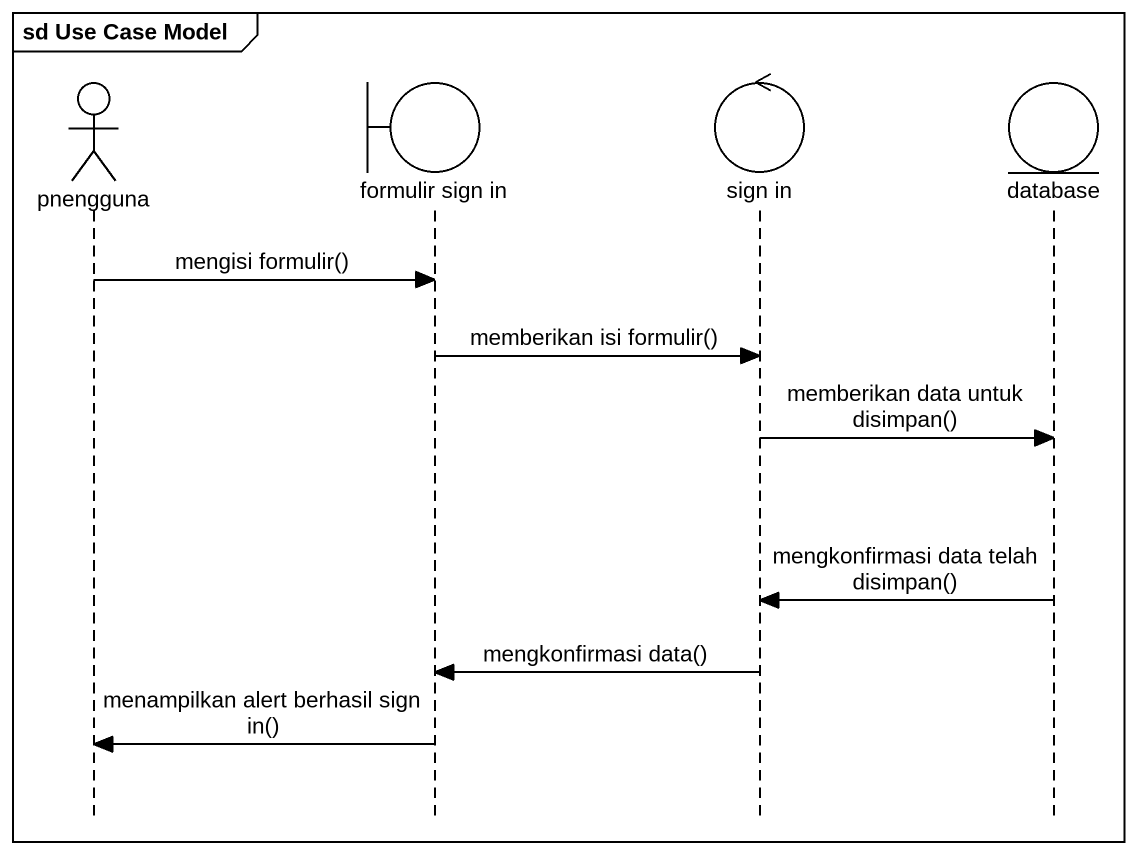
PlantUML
@startuml
mainframe sd Use Case Model
hide footbox
actor pnengguna
boundary "formulir sign in" as formulir_sign_in
control "sign in" as sign_in
entity "database" as database_

pnengguna -> formulir_sign_in : mengisi formulir()
formulir_sign_in -> sign_in : memberikan isi formulir()
sign_in -> database_ : memberikan data untuk disimpan()
database_ -> sign_in : mengkonfirmasi data telah disimpan()
sign_in -> formulir_sign_in : mengkonfirmasi data()
formulir_sign_in -> pnengguna : menampilkan alert berhasil sign in()
@enduml
